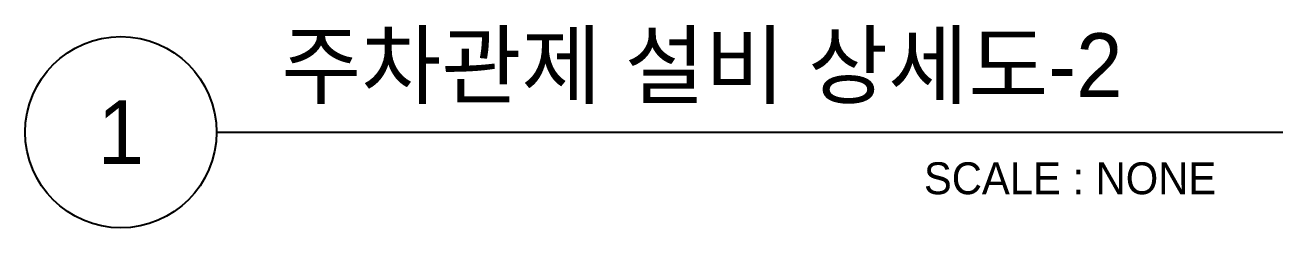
# Model space of a CAD drawing. Header units: millimetres. Extents: x 29838256 to 30236675, y -914750 to -833241.
# Drawn here: x 30025408 to 30040792, y -881693 to -879213 of the extents above; entities that cross this region are included whole.
import ezdxf
from ezdxf.enums import TextEntityAlignment as Align

# ---------------------------------------------------------------- set-up
doc = ezdxf.new("R2010")
doc.units = ezdxf.units.MM
doc.header["$LTSCALE"] = 600
doc.header["$MEASUREMENT"] = 0
doc.layers.add('RXSYMBOL', color=7, linetype='CONTINUOUS')
doc.layers.add('TXT', color=3, linetype='CONTINUOUS')
doc.styles.add('돋움', font='Dotum.TTF')

msp = doc.modelspace()

# ---------------------------------------------------------------- linework, layer by layer
at = {"layer": 'RXSYMBOL'}
msp.add_line((30027748.2, -880522.6), (30040792.2, -880522.6), dxfattribs=at)
msp.add_circle((30026577.9, -880522.6), 1170.3, dxfattribs=at)

# ---------------------------------------------------------------- texts
at = {"layer": 'TXT', "style": '돋움'}
for s, height, p in [('주차관제 설비 상세도-2', 780.722, (30028539, -880093.9)), ('SCALE : NONE', 390.361, (30036401.6, -881281.5))]:
    msp.add_text(s, height=height, dxfattribs=at).set_placement(p)
msp.add_text('1', height=780.7, dxfattribs=at).set_placement((30026577.9, -880522.6), align=Align.MIDDLE)

doc.saveas('drawing.dxf')
